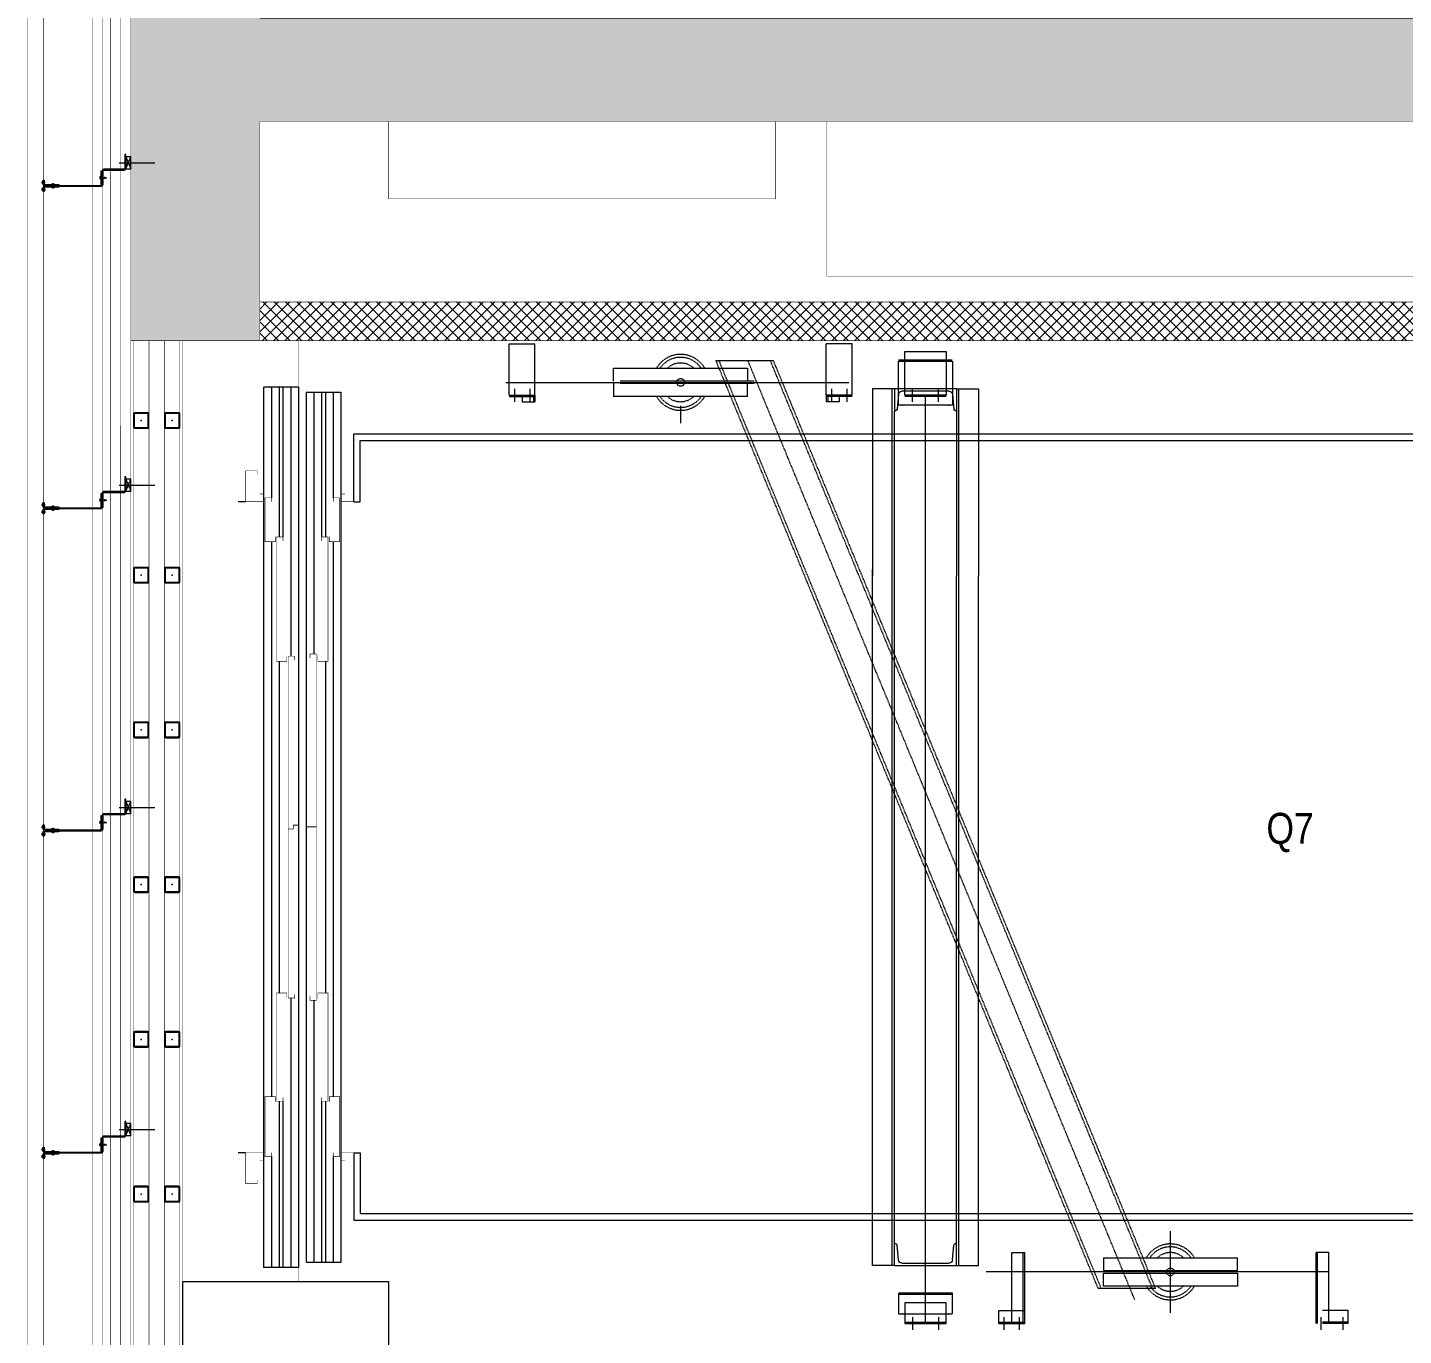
# Model space of a CAD drawing. Extents: x -1457 to 23780, y -2071 to 4205.
# Drawn here: x 7067 to 7601, y 2004 to 2511 of the extents above; entities that cross this region are included whole.
import ezdxf

# ---------------------------------------------------------------- set-up
doc = ezdxf.new("R2010")
doc.units = 0
doc.header["$MEASUREMENT"] = 0
doc.linetypes.add('HIDDEN', pattern=[0.375, 0.25, -0.125])
doc.layers.get('0').update_dxf_attribs({"color": 9, "lineweight": 9})
doc.layers.add('M-TEFRIS2-015', color=129, linetype='Continuous', lineweight=9)
doc.styles.add('MuuM_TEXT-STANDART', font='ARIALN.TTF')

# ---------------------------------------------------------------- blocks, each defined once
blk = doc.blocks.new('prf-60x60')
for points in [[(-2.5, -6), (2.5, -6, 0.414214), (3, -5.5), (3, -0.5, 0.414214), (2.5, 0), (-2.5, 0, 0.414214), (-3, -0.5), (-3, -5.5, 0.414214)], [(-2.5, -5.7), (2.5, -5.7, 0.414214), (2.7, -5.5), (2.7, -0.5, 0.414214), (2.5, -0.3), (-2.5, -0.3, 0.414214), (-2.7, -0.5), (-2.7, -5.5, 0.414214)]]:
    blk.add_lwpolyline(points, format="xyb", close=True)
at = {"color": 252}
blk.add_point((0, -3), dxfattribs=at)
blk = doc.blocks.new('p-kolon_80x80')
blk.add_lwpolyline([(-40, -40), (40, -40), (40, 40), (-40, 40)], close=True)
blk = doc.blocks.new('p- alum kaplama profil')
at = {"lineweight": 13}
blk.add_lwpolyline([(7.12, 12.59), (7.12, 26.49)], dxfattribs=at)
at = {"lineweight": 5}
blk.add_lwpolyline([(9.44, 15.16), (4.79, 15.16), (4.79, 17.16), (9.44, 17.16)], close=True, dxfattribs=at)
for points in [[(4.79, 15.16), (9.44, 17.16)], [(9.44, 15.16), (4.79, 17.16)]]:
    blk.add_lwpolyline(points, dxfattribs=at)
at = {"lineweight": 18}
blk.add_lwpolyline([(4.09, 6.16), (-1.41, 6.16), (-1.41, 6.46), (4.09, 6.46, 0.414214), (4.29, 6.66), (4.29, 14.66, -0.414214), (4.79, 15.16), (10.29, 15.16), (10.29, 14.86), (4.79, 14.86, 0.414214), (4.59, 14.66), (4.59, 6.66, -0.414214)], format="xyb", close=True, dxfattribs=at)
blk.add_lwpolyline([(-2.06, 5.56), (-2.06, -2.34), (-2.06, -15.69), (-1.66, -15.69), (-1.66, -2.34), (-1.66, 5.56), (-1.66, 5.56), (-1.66, 5.57), (-1.66, 5.57), (-1.66, 5.58), (-1.66, 5.58), (-1.65, 5.59), (-1.65, 5.59), (-1.65, 5.59), (-1.65, 5.6), (-1.65, 5.6), (-1.64, 5.61), (-1.64, 5.61), (-1.64, 5.62), (-1.64, 5.62), (-1.63, 5.62), (-1.63, 5.63), (-1.63, 5.63), (-1.62, 5.63), (-1.62, 5.64), (-1.61, 5.64), (-1.61, 5.64), (-1.61, 5.64), (-1.6, 5.65), (-1.6, 5.65), (-1.59, 5.65), (-1.59, 5.65), (-1.58, 5.65), (-1.58, 5.65), (-1.57, 5.66), (-1.57, 5.66), (-1.56, 5.66), (-1.56, 5.66), (3.94, 5.66), (3.94, 6.06), (-1.56, 6.06), (-1.58, 6.06), (-1.61, 6.05), (-1.63, 6.05), (-1.66, 6.05), (-1.68, 6.04), (-1.7, 6.03), (-1.73, 6.03), (-1.75, 6.02), (-1.77, 6.01), (-1.79, 6), (-1.82, 5.99), (-1.84, 5.97), (-1.86, 5.96), (-1.88, 5.94), (-1.89, 5.93), (-1.91, 5.91), (-1.93, 5.89), (-1.95, 5.87), (-1.96, 5.85), (-1.97, 5.83), (-1.99, 5.81), (-2, 5.79), (-2.01, 5.77), (-2.02, 5.75), (-2.03, 5.72), (-2.04, 5.7), (-2.04, 5.68), (-2.05, 5.65), (-2.05, 5.63), (-2.06, 5.61), (-2.06, 5.58)], close=True)
blk.add_lwpolyline([(-1.66, -2.34), (-2.06, -2.34)])
for points in [[(-2.36, -10.84), (-2.36, -16.39), (-2.36, -16.39, -0.414214), (-2.51, -16.54), (-2.51, -16.54), (-4.06, -16.54), (-4.06, -16.84), (-2.51, -16.84), (-2.51, -16.84, 0.414214), (-2.06, -16.39), (-2.06, -10.84)], [(-1.36, -10.84), (-1.66, -10.84), (-1.66, -16.39, 0.414214), (-1.21, -16.84), (-1.21, -16.84), (0.34, -16.84), (0.34, -16.54), (-1.21, -16.54), (-1.21, -16.54, -0.414214), (-1.36, -16.39), (-1.36, -16.39)]]:
    blk.add_lwpolyline(points, format="xyb", close=True)
for points in [[(0.67, 5.66, -10), (1.91, 5.66, -10)], [(0.67, 5.66, -10), (0.67, 5.64, -10), (0.67, 5.62, -10), (0.67, 5.6, -10), (0.68, 5.58, -10), (0.68, 5.56, -10), (0.69, 5.54, -10), (0.69, 5.52, -10), (0.7, 5.5, -10), (0.7, 5.48, -10), (0.71, 5.46, -10), (0.72, 5.45, -10), (0.73, 5.43, -10), (0.74, 5.41, -10), (0.75, 5.4, -10), (0.76, 5.38, -10), (0.77, 5.36, -10), (0.79, 5.35, -10), (0.8, 5.33, -10), (0.81, 5.32, -10), (0.83, 5.31, -10), (0.84, 5.29, -10), (0.86, 5.28, -10), (0.87, 5.27, -10), (0.89, 5.26, -10), (0.91, 5.25, -10), (0.92, 5.24, -10), (0.94, 5.23, -10), (0.96, 5.22, -10), (0.98, 5.21, -10), (1, 5.21, -10), (1.02, 5.2, -10), (1.03, 5.2, -10)], [(0.96, 5.66, -10), (0.97, 5.66, -10), (0.97, 5.66, -10), (0.97, 5.66, -10), (0.98, 5.66, -10), (0.98, 5.66, -10), (0.99, 5.66, -10), (0.99, 5.66, -10), (1, 5.66, -10), (1, 5.67, -10), (1, 5.67, -10), (1.01, 5.67, -10), (1.01, 5.67, -10), (1.01, 5.67, -10), (1.02, 5.68, -10), (1.02, 5.68, -10), (1.02, 5.68, -10), (1.03, 5.69, -10), (1.03, 5.69, -10), (1.03, 5.69, -10), (1.04, 5.7, -10), (1.04, 5.7, -10), (1.04, 5.7, -10), (1.04, 5.71, -10), (1.04, 5.71, -10), (1.05, 5.72, -10), (1.05, 5.72, -10), (1.05, 5.72, -10), (1.05, 5.73, -10), (1.05, 5.73, -10), (1.05, 5.74, -10), (1.05, 5.74, -10), (1.05, 5.75, -10)], [(1.61, 6.87, -10), (0.98, 6.96, -10)], [(1.33, 5.85, -10), (0.98, 5.88, -10)], [(1.56, 7.05, -10), (1.02, 7.13, -10)], [(1.05, 6.91, -10), (1.29, 7.56, -10)], [(1.05, 5.83, -10), (1.05, 6.01, -10)], [(1.05, 5.75, -10), (1.05, 5.83, -10)], [(1.29, 4.93, -10), (1.29, 7.8, -10)], [(1.53, 6.82, -10), (1.29, 7.56, -10)], [(1.29, 6.16, -10), (1.29, 6.26, -10)], [(1.53, 5.75, -10), (1.53, 5.92, -10)], [(1.53, 5.75, -10), (1.53, 5.74, -10), (1.53, 5.74, -10), (1.53, 5.73, -10), (1.53, 5.73, -10), (1.53, 5.72, -10), (1.54, 5.72, -10), (1.54, 5.72, -10), (1.54, 5.71, -10), (1.54, 5.71, -10), (1.54, 5.7, -10), (1.54, 5.7, -10), (1.55, 5.7, -10), (1.55, 5.69, -10), (1.55, 5.69, -10), (1.55, 5.69, -10), (1.56, 5.68, -10), (1.56, 5.68, -10), (1.56, 5.68, -10), (1.57, 5.67, -10), (1.57, 5.67, -10), (1.58, 5.67, -10), (1.58, 5.67, -10), (1.58, 5.67, -10), (1.59, 5.66, -10), (1.59, 5.66, -10), (1.6, 5.66, -10), (1.6, 5.66, -10), (1.6, 5.66, -10), (1.61, 5.66, -10), (1.61, 5.66, -10), (1.62, 5.66, -10), (1.62, 5.66, -10)], [(1.55, 5.2, -10), (1.57, 5.2, -10), (1.59, 5.21, -10), (1.6, 5.21, -10), (1.62, 5.22, -10), (1.64, 5.23, -10), (1.66, 5.24, -10), (1.68, 5.25, -10), (1.69, 5.26, -10), (1.71, 5.27, -10), (1.73, 5.28, -10), (1.74, 5.29, -10), (1.76, 5.31, -10), (1.77, 5.32, -10), (1.78, 5.33, -10), (1.8, 5.35, -10), (1.81, 5.36, -10), (1.82, 5.38, -10), (1.83, 5.4, -10), (1.84, 5.41, -10), (1.85, 5.43, -10), (1.86, 5.45, -10), (1.87, 5.46, -10), (1.88, 5.48, -10), (1.89, 5.5, -10), (1.89, 5.52, -10), (1.9, 5.54, -10), (1.9, 5.56, -10), (1.9, 5.58, -10), (1.91, 5.6, -10), (1.91, 5.62, -10), (1.91, 5.64, -10), (1.91, 5.66, -10)], [(1.03, 5.2, -10), (1.04, 5.2, -10), (1.05, 5.19, -10), (1.05, 5.19, -10), (1.06, 5.19, -10), (1.06, 5.19, -10), (1.07, 5.19, -10), (1.07, 5.19, -10), (1.08, 5.19, -10), (1.08, 5.19, -10), (1.09, 5.19, -10), (1.09, 5.18, -10), (1.1, 5.18, -10), (1.1, 5.18, -10), (1.11, 5.18, -10), (1.11, 5.18, -10), (1.12, 5.18, -10), (1.12, 5.18, -10), (1.13, 5.18, -10), (1.13, 5.18, -10), (1.14, 5.18, -10), (1.15, 5.18, -10), (1.15, 5.18, -10), (1.16, 5.17, -10), (1.16, 5.17, -10), (1.17, 5.17, -10), (1.17, 5.17, -10), (1.18, 5.17, -10), (1.18, 5.17, -10), (1.19, 5.17, -10), (1.19, 5.17, -10), (1.2, 5.17, -10), (1.2, 5.17, -10)], [(1.2, 5.17, -10), (1.2, 5.2, -10)], [(1.38, 5.2, -10), (1.2, 5.2, -10)], [(1.38, 5.17, -10), (1.38, 5.2, -10)], [(1.38, 5.17, -10), (1.38, 5.17, -10), (1.39, 5.17, -10), (1.39, 5.17, -10), (1.4, 5.17, -10), (1.41, 5.17, -10), (1.41, 5.17, -10), (1.42, 5.17, -10), (1.42, 5.17, -10), (1.43, 5.17, -10), (1.43, 5.18, -10), (1.44, 5.18, -10), (1.44, 5.18, -10), (1.45, 5.18, -10), (1.45, 5.18, -10), (1.46, 5.18, -10), (1.46, 5.18, -10), (1.47, 5.18, -10), (1.47, 5.18, -10), (1.48, 5.18, -10), (1.48, 5.18, -10), (1.49, 5.18, -10), (1.5, 5.19, -10), (1.5, 5.19, -10), (1.51, 5.19, -10), (1.51, 5.19, -10), (1.52, 5.19, -10), (1.52, 5.19, -10), (1.53, 5.19, -10), (1.53, 5.19, -10), (1.54, 5.19, -10), (1.54, 5.2, -10), (1.55, 5.2, -10)], [(-2.86, -13.04, 0), (-0.86, -13.04, 0)], [(-2.36, -12.52, 0), (-2.4, -12.53, 0), (-2.43, -12.56, 0), (-2.47, -12.58, 0), (-2.5, -12.6, 0), (-2.53, -12.63, 0), (-2.56, -12.66, 0), (-2.59, -12.69, 0), (-2.61, -12.73, 0), (-2.63, -12.76, 0), (-2.65, -12.8, 0), (-2.67, -12.84, 0), (-2.68, -12.88, 0), (-2.69, -12.92, 0), (-2.7, -12.96, 0), (-2.71, -13, 0), (-2.71, -13.04, 0), (-2.71, -13.08, 0), (-2.7, -13.13, 0), (-2.69, -13.17, 0), (-2.68, -13.21, 0), (-2.67, -13.25, 0), (-2.65, -13.28, 0), (-2.63, -13.32, 0), (-2.61, -13.36, 0), (-2.59, -13.39, 0), (-2.56, -13.42, 0), (-2.53, -13.45, 0), (-2.5, -13.48, 0), (-2.47, -13.51, 0), (-2.43, -13.53, 0), (-2.4, -13.55, 0), (-2.36, -13.57, 0)], [(-2.36, -13.04, 0), (-2.36, -12.52, 0)], [(-2.36, -13.04, 0), (-2.36, -12.73, 0)], [(-2.36, -12.73, 0), (-2.36, -13.04, 0)], [(-1.36, -12.73, 0), (-2.36, -12.73, 0)], [(-2.36, -13.04, 0), (-2.36, -13.36, 0)], [(-2.36, -13.04, 0), (-2.36, -13.57, 0)], [(-2.36, -13.36, 0), (-2.36, -13.04, 0)], [(-1.36, -13.36, 0), (-2.36, -13.36, 0)], [(-1.36, -13.04, 0), (-1.36, -12.37, 0)], [(-1.36, -13.72, 0), (-1.32, -13.68, 0), (-1.29, -13.65, 0), (-1.26, -13.61, 0), (-1.23, -13.58, 0), (-1.2, -13.54, 0), (-1.18, -13.5, 0), (-1.16, -13.45, 0), (-1.14, -13.41, 0), (-1.12, -13.37, 0), (-1.1, -13.32, 0), (-1.09, -13.28, 0), (-1.08, -13.23, 0), (-1.07, -13.18, 0), (-1.06, -13.14, 0), (-1.06, -13.09, 0), (-1.06, -13.04, 0), (-1.06, -12.99, 0), (-1.06, -12.95, 0), (-1.07, -12.9, 0), (-1.08, -12.85, 0), (-1.09, -12.81, 0), (-1.1, -12.76, 0), (-1.12, -12.72, 0), (-1.14, -12.67, 0), (-1.16, -12.63, 0), (-1.18, -12.59, 0), (-1.2, -12.55, 0), (-1.23, -12.51, 0), (-1.26, -12.47, 0), (-1.29, -12.43, 0), (-1.32, -12.4, 0), (-1.36, -12.37, 0)], [(-1.36, -13.04, 0), (-1.36, -13.72, 0)], [(-3.84, -17.04, 0), (-3.81, -17.07, 0), (-3.78, -17.1, 0), (-3.75, -17.12, 0), (-3.72, -17.15, 0), (-3.69, -17.17, 0), (-3.66, -17.19, 0), (-3.62, -17.21, 0), (-3.59, -17.23, 0), (-3.55, -17.24, 0), (-3.52, -17.26, 0), (-3.48, -17.27, 0), (-3.44, -17.28, 0), (-3.4, -17.28, 0), (-3.36, -17.29, 0), (-3.32, -17.29, 0), (-3.29, -17.29, 0), (-3.25, -17.29, 0), (-3.21, -17.29, 0), (-3.17, -17.28, 0), (-3.13, -17.28, 0), (-3.09, -17.27, 0), (-3.06, -17.26, 0), (-3.02, -17.24, 0), (-2.98, -17.23, 0), (-2.95, -17.21, 0), (-2.91, -17.19, 0), (-2.88, -17.17, 0), (-2.85, -17.15, 0), (-2.82, -17.12, 0), (-2.79, -17.1, 0), (-2.76, -17.07, 0), (-2.73, -17.04, 0)], [(-3.29, -17.04, 0), (-3.84, -17.04, 0)], [(-2.85, -16.54, 0), (-2.86, -16.51, 0), (-2.87, -16.47, 0), (-2.89, -16.44, 0), (-2.91, -16.41, 0), (-2.93, -16.38, 0), (-2.96, -16.35, 0), (-2.98, -16.33, 0), (-3.01, -16.31, 0), (-3.04, -16.29, 0), (-3.07, -16.27, 0), (-3.11, -16.25, 0), (-3.14, -16.24, 0), (-3.18, -16.23, 0), (-3.21, -16.22, 0), (-3.25, -16.22, 0), (-3.29, -16.22, 0), (-3.32, -16.22, 0), (-3.36, -16.22, 0), (-3.39, -16.23, 0), (-3.43, -16.24, 0), (-3.46, -16.25, 0), (-3.5, -16.27, 0), (-3.53, -16.29, 0), (-3.56, -16.31, 0), (-3.59, -16.33, 0), (-3.61, -16.35, 0), (-3.64, -16.38, 0), (-3.66, -16.41, 0), (-3.68, -16.44, 0), (-3.7, -16.47, 0), (-3.71, -16.51, 0), (-3.73, -16.54, 0)], [(-3.29, -16.54, 0), (-3.73, -16.54, 0)], [(-3.29, -16.54, 0), (-3.55, -16.54, 0)], [(-3.55, -16.54, 0), (-3.29, -16.54, 0)], [(-3.55, -17.04, 0), (-3.55, -16.54, 0)], [(-3.29, -17.54, 0), (-3.29, -16.04, 0)], [(-3.29, -16.54, 0), (-2.85, -16.54, 0)], [(-3.29, -16.54, 0), (-3.03, -16.54, 0)], [(-3.03, -16.54, 0), (-3.29, -16.54, 0)], [(-3.29, -17.04, 0), (-2.73, -17.04, 0)], [(-3.03, -17.04, 0), (-3.03, -16.54, 0)], [(-0.56, -17.04, 0), (-1.11, -17.04, 0)], [(0, -17.04, 0), (-0.03, -17.07, 0), (-0.06, -17.1, 0), (-0.09, -17.12, 0), (-0.12, -17.15, 0), (-0.15, -17.17, 0), (-0.18, -17.19, 0), (-0.22, -17.21, 0), (-0.25, -17.23, 0), (-0.29, -17.24, 0), (-0.33, -17.26, 0), (-0.36, -17.27, 0), (-0.4, -17.28, 0), (-0.44, -17.28, 0), (-0.48, -17.29, 0), (-0.52, -17.29, 0), (-0.56, -17.29, 0), (-0.59, -17.29, 0), (-0.63, -17.29, 0), (-0.67, -17.28, 0), (-0.71, -17.28, 0), (-0.75, -17.27, 0), (-0.79, -17.26, 0), (-0.82, -17.24, 0), (-0.86, -17.23, 0), (-0.89, -17.21, 0), (-0.93, -17.19, 0), (-0.96, -17.17, 0), (-0.99, -17.15, 0), (-1.02, -17.12, 0), (-1.05, -17.1, 0), (-1.08, -17.07, 0), (-1.11, -17.04, 0)], [(-1, -16.54, 0), (-0.98, -16.51, 0), (-0.97, -16.47, 0), (-0.95, -16.44, 0), (-0.93, -16.41, 0), (-0.91, -16.38, 0), (-0.88, -16.35, 0), (-0.86, -16.33, 0), (-0.83, -16.31, 0), (-0.8, -16.29, 0), (-0.77, -16.27, 0), (-0.73, -16.25, 0), (-0.7, -16.24, 0), (-0.66, -16.23, 0), (-0.63, -16.22, 0), (-0.59, -16.22, 0), (-0.56, -16.22, 0), (-0.52, -16.22, 0), (-0.48, -16.22, 0), (-0.45, -16.23, 0), (-0.41, -16.24, 0), (-0.38, -16.25, 0), (-0.34, -16.27, 0), (-0.31, -16.29, 0), (-0.28, -16.31, 0), (-0.25, -16.33, 0), (-0.23, -16.35, 0), (-0.2, -16.38, 0), (-0.18, -16.41, 0), (-0.16, -16.44, 0), (-0.14, -16.47, 0), (-0.13, -16.51, 0), (-0.12, -16.54, 0)], [(-0.56, -16.54, 0), (-1, -16.54, 0)], [(-0.56, -16.54, 0), (-0.82, -16.54, 0)], [(-0.82, -16.54, 0), (-0.56, -16.54, 0)], [(-0.82, -17.04, 0), (-0.82, -16.54, 0)], [(-0.56, -17.54, 0), (-0.56, -16.04, 0)], [(-0.56, -16.54, 0), (-0.3, -16.54, 0)], [(-0.56, -16.54, 0), (-0.12, -16.54, 0)], [(-0.3, -16.54, 0), (-0.56, -16.54, 0)], [(-0.56, -17.04, 0), (0, -17.04, 0)], [(-0.3, -17.04, 0), (-0.3, -16.54, 0)]]:
    blk.add_polyline3d(points)
blk = doc.blocks.new('NPU240')
for p, q in [((0, -120), (0, 120)), ((0, 120), (85, 120)), ((21.4, 105.2), (79.1, 110.2)), ((85, 120), (85, 116.7)), ((9.5, -92.2), (9.5, 92.2)), ((21.4, -105.2), (79.1, -110.2)), ((0, -120), (85, -120)), ((85, -120), (85, -116.7))]:
    blk.add_line(p, q)
for centre, radius, start, end in [((78.5, 116.7), 6.5, 275, 0), ((22.5, 92.2), 13, 95, 180), ((22.5, -92.2), 13, 180, 265), ((78.5, -116.7), 6.5, 0, 85)]:
    blk.add_arc(centre, radius, start, end)

msp = doc.modelspace()

# ---------------------------------------------------------------- hatches: boundary and pattern name
at = {"layer": 'M-TEFRIS2-015', "linetype": 'HIDDEN', "lineweight": 0}
h = msp.add_hatch(dxfattribs=at)
h.set_pattern_fill('ANSI33', color=256, scale=25, style=0)
h.paths.add_polyline_path([(7167.5, 2515), (7702.5, 2515), (7702.5, 2430), (7907.5, 2430), (7907.5, 2390), (7662.5, 2390), (7662.5, 2475), (7157.5, 2475), (7157.5, 2390), (7107.5, 2390), (7107.5, 2515), (7107.5, 2825), (7907.5, 2825), (7907.5, 2785), (7157.5, 2785), (7157.5, 2515)])
h = msp.add_hatch(dxfattribs=at)
h.set_pattern_fill('ANSI37', color=256, scale=25, style=0)
h.paths.add_polyline_path([(7662.5, 2405), (7167.5, 2405), (7167.5, 2390), (7662.5, 2390)])
h.paths.add_polyline_path([(7167.5, 2405), (7157.5, 2405), (7157.5, 2390), (7167.5, 2390)])

# ---------------------------------------------------------------- linework, layer by layer
for p, q in [((7254.25, 2368.8), (7254.25, 2388.8)), ((7254.25, 2388.8), (7264.25, 2388.8)), ((7264.25, 2368.8), (7264.25, 2388.8)), ((7387.25, 2388.8), (7377.25, 2388.8)), ((7377.25, 2368.8), (7377.25, 2388.8)), ((7387.25, 2368.8), (7387.25, 2388.8)), ((7482.75, 2022.37), (7334.47, 2382.25)), ((7334.47, 2382.25), (7356.76, 2382.25)), ((7483.76, 2022.8), (7335.66, 2382.25)), ((7496.96, 2017.93), (7346.86, 2382.25)), ((7503.85, 2022.34), (7355.74, 2381.82)), ((7505.04, 2022.37), (7356.76, 2382.25)), ((7405.25, 2382.5), (7426.25, 2382.5)), ((7405.25, 2365), (7405.25, 2382)), ((7405.25, 2382), (7426.25, 2382)), ((7407.75, 2385.8), (7423.75, 2385.8)), ((7407.75, 2368.8), (7407.75, 2385.8)), ((7423.75, 2385.8), (7423.75, 2368.8)), ((7426.25, 2382), (7426.25, 2365)), ((7294.75, 2379.3), (7346.75, 2379.3)), ((7294.75, 2374.3), (7294.75, 2379.3)), ((7346.75, 2379.3), (7346.75, 2374.3)), ((7172.5, 2372), (7159, 2372)), ((7159, 2372), (7159, 2030.5)), ((7162, 2372), (7162, 2329)), ((7165, 2372), (7165, 2313.8)), ((7166.5, 2372), (7166.5, 2313.8)), ((7169.5, 2372), (7169.5, 2267.6)), ((7172.5, 2372), (7172.5, 2030.5)), ((7175.5, 2370), (7189, 2370)), ((7175.5, 2370), (7175.5, 2032.5)), ((7178.5, 2370), (7178.5, 2268.45)), ((7181.5, 2370), (7181.5, 2313.8)), ((7183, 2370), (7183, 2313.8)), ((7186, 2370), (7186, 2329)), ((7189, 2370), (7189, 2032.5)), ((7253, 2373.8), (7386, 2373.8)), ((7256.25, 2371.3), (7256.25, 2366.3)), ((7262.25, 2371.3), (7262.25, 2366.3)), ((7294.75, 2373.3), (7294.75, 2368.3)), ((7349.25, 2374.3), (7297.25, 2374.3)), ((7349.25, 2373.3), (7297.25, 2373.3)), ((7346.75, 2368.3), (7346.75, 2373.3)), ((7379.25, 2371.3), (7379.25, 2366.3)), ((7385.25, 2371.3), (7385.25, 2366.3)), ((7395.25, 2371.3), (7395.25, 2298.8)), ((7403.75, 2371.3), (7395.25, 2371.3)), ((7402.85, 2031.3), (7402.85, 2371.3)), ((7410.75, 2366.3), (7410.75, 2371.3)), ((7420.75, 2366.3), (7420.75, 2371.3)), ((7427.75, 2371.3), (7436.25, 2371.3)), ((7428.65, 2031.3), (7428.65, 2371.3)), ((7436.25, 2371.3), (7436.25, 2298.8)), ((7254.25, 2368.8), (7264.25, 2368.8)), ((7254.25, 2368.3), (7264.25, 2368.3)), ((7259.25, 2368.8), (7259.25, 2366.3)), ((7259.25, 2366.3), (7264.25, 2366.3)), ((7263.65, 2368.8), (7263.65, 2366.3)), ((7264.25, 2368.8), (7264.25, 2366.3)), ((7346.75, 2368.3), (7294.75, 2368.3)), ((7320.75, 2364.65), (7320.75, 2357.95)), ((7377.25, 2368.8), (7377.25, 2366.3)), ((7387.25, 2368.8), (7377.25, 2368.8)), ((7387.25, 2368.3), (7377.25, 2368.3)), ((7382.25, 2366.3), (7377.25, 2366.3)), ((7377.85, 2368.8), (7377.85, 2366.3)), ((7382.25, 2368.8), (7382.25, 2366.3)), ((7426.25, 2365), (7405.25, 2365)), ((7423.75, 2368.8), (7407.75, 2368.8)), ((7423.75, 2368.3), (7407.75, 2368.3)), ((7415.75, 2008.8), (7415.75, 2368.8)), ((7403.75, 2031.3), (7403.75, 2362.8)), ((7427.75, 2362.8), (7427.75, 2298.8)), ((7194, 2353.8), (7844, 2353.8)), ((7194, 2327.5), (7194, 2353.8)), ((7196.5, 2351.3), (7841.5, 2351.3)), ((7196.5, 2327.5), (7196.5, 2351.3)), ((7152, 2327.5), (7149, 2327.5)), ((7194, 2327.5), (7196.5, 2327.5)), ((7436.25, 2318.8), (7436.25, 2298.8)), ((7162, 2312), (7162, 2096.8)), ((7186, 2312), (7186, 2096.8)), ((7395.25, 2031.3), (7395.25, 2301.3)), ((7427.75, 2031.3), (7427.75, 2298.8)), ((7436.25, 2031.3), (7436.25, 2298.8)), ((7165, 2265.6), (7165, 2137)), ((7183, 2265.6), (7183, 2137)), ((7169.5, 2135), (7169.5, 2030.5)), ((7178.5, 2134.15), (7178.5, 2032.5)), ((7165, 2095), (7165, 2030.5)), ((7166.5, 2095), (7166.5, 2030.5)), ((7181.5, 2095), (7181.5, 2032.5)), ((7183, 2095), (7183, 2032.5)), ((7152, 2075), (7149, 2075)), ((7162, 2073.5), (7162, 2030.5)), ((7186, 2073.5), (7186, 2032.5)), ((7194, 2075), (7196.5, 2075)), ((7194, 2075), (7194, 2048.8)), ((7196.5, 2075), (7196.5, 2051.3)), ((7841.5, 2051.3), (7196.5, 2051.3)), ((7844, 2048.8), (7194, 2048.8)), ((7510.75, 2012.95), (7510.75, 2044.65)), ((7449.25, 2008.8), (7449.25, 2036.3)), ((7449.25, 2036.3), (7454.25, 2036.3)), ((7453.65, 2008.8), (7453.65, 2036.3)), ((7454.25, 2008.8), (7454.25, 2036.3)), ((7484.75, 2034.3), (7536.75, 2034.3)), ((7484.75, 2034.3), (7484.75, 2029.3)), ((7536.75, 2029.3), (7536.75, 2034.3)), ((7567.25, 2008.8), (7567.25, 2036.3)), ((7572.25, 2036.3), (7567.25, 2036.3)), ((7567.85, 2008.8), (7567.85, 2036.3)), ((7572.25, 2008.8), (7572.25, 2036.3)), ((7172.5, 2030.5), (7159, 2030.5)), ((7189, 2032.5), (7175.5, 2032.5)), ((7403.75, 2031.3), (7395.25, 2031.3)), ((7427.75, 2031.3), (7436.25, 2031.3)), ((7572.25, 2028.8), (7439.25, 2028.8)), ((7484.75, 2029.3), (7536.75, 2029.3)), ((7484.75, 2023.3), (7484.75, 2028.3)), ((7484.75, 2028.3), (7536.75, 2028.3)), ((7536.75, 2023.3), (7484.75, 2023.3)), ((7536.75, 2028.3), (7536.75, 2023.3)), ((7405.25, 2020.6), (7405.25, 2012.6)), ((7426.25, 2020.6), (7405.25, 2020.6)), ((7426.25, 2020.1), (7405.25, 2020.1)), ((7426.25, 2012.6), (7426.25, 2020.6)), ((7505.05, 2022.34), (7482.75, 2022.37)), ((7405.25, 2012.6), (7426.25, 2012.6)), ((7407.75, 2016.8), (7407.75, 2008.8)), ((7423.75, 2016.8), (7407.75, 2016.8)), ((7423.75, 2008.8), (7423.75, 2016.8)), ((7444.25, 2013.8), (7454.25, 2013.8)), ((7444.25, 2008.8), (7444.25, 2013.8)), ((7454.25, 2008.8), (7454.25, 2013.8)), ((7567.25, 2008.8), (7567.25, 2013.8)), ((7579.75, 2013.8), (7569.75, 2013.8)), ((7579.75, 2008.8), (7579.75, 2013.8)), ((7407.75, 2009.3), (7423.75, 2009.3)), ((7407.75, 2008.8), (7423.75, 2008.8)), ((7410.75, 2011.3), (7410.75, 2006.3)), ((7420.75, 2011.3), (7420.75, 2006.3)), ((7444.25, 2009.3), (7454.25, 2009.3)), ((7444.25, 2008.8), (7454.25, 2008.8)), ((7446.25, 2006.3), (7446.25, 2011.3)), ((7452.25, 2006.3), (7452.25, 2011.3)), ((7569.25, 2006.3), (7569.25, 2011.3)), ((7579.75, 2009.3), (7569.75, 2009.3)), ((7579.75, 2008.8), (7569.75, 2008.8)), ((7577.75, 2006.3), (7577.75, 2011.3))]:
    msp.add_line(p, q, dxfattribs=at)
at = {"layer": 'M-TEFRIS2-015', "linetype": 'HIDDEN', "lineweight": 0, "const_width": 0.2}
for points in [[(7067.5, 861.68), (7067.5, 861.68), (7067.5, 2865), (10767.5, 2865), (10767.49, 1989.75)], [(7073.5, 861.68), (7073.5, 2859), (10761.5, 2859), (10761.5, 1989.75)], [(7092.5, 1823.47), (7092.5, 2840), (7985.67, 2840)], [(7096.5, 1818.19), (7096.5, 2836), (7986.45, 2836)], [(7107.5, 1825), (7099.5, 1825), (7099.5, 2833), (7980, 2833), (7980, 2825)], [(7980, 2829), (7103.29, 2829), (7103.46, 1825)], [(7157.5, 2390), (7662.5, 2390), (7662.5, 2405), (7157.5, 2405)], [(7107.5, 2390), (7107.5, 2390), (7107.5, 1825), (7127.5, 1825), (7127.5, 2390)], [(7108.5, 2390), (7108.5, 1826), (7126.5, 1826), (7126.5, 2390)], [(7114.5, 2390), (7114.5, 1826)], [(7120.5, 1826), (7120.5, 2390)], [(7172.5, 2025), (7172.5, 2390)], [(7157.5, 2330.5), (7159, 2330.5), (7159, 2327.5), (7152, 2327.5), (7152, 2339.5), (7156.5, 2339.5), (7156.5, 2338)], [(7163.5, 2314), (7163.5, 2312), (7159.5, 2312), (7159.5, 2329), (7162, 2329), (7162, 2327.5)], [(7184.5, 2314), (7184.5, 2312), (7188.5, 2312), (7188.5, 2329), (7186, 2329), (7186, 2327.5)], [(7190.5, 2330.5), (7189, 2330.5), (7189, 2327.5), (7194, 2327.5)], [(7168, 2267.6), (7168, 2265.6), (7164, 2265.6), (7164, 2313.8), (7166.5, 2313.8), (7166.5, 2312.3)], [(7180, 2268.1), (7180, 2265.6), (7184, 2265.6), (7184, 2313.8), (7181.5, 2313.8), (7181.5, 2312.3)], [(7175.5, 2202.95), (7175.5, 2201.45), (7179.5, 2201.45), (7179.5, 2268.45), (7177, 2268.45), (7177, 2266.95)], [(7172.5, 2203.6), (7172.5, 2202.1), (7170.5, 2202.1), (7170.5, 2200.6), (7168.5, 2200.6), (7168.5, 2267.6), (7171, 2267.6), (7171, 2266.1)], [(7172.5, 2200.5), (7172.5, 2202), (7170.6, 2202), (7170.6, 2200.5), (7168.5, 2200.5), (7168.5, 2135), (7171, 2135), (7171, 2136.5)], [(7175.5, 2199.65), (7175.5, 2201.15), (7179.5, 2201.15), (7179.5, 2134.15), (7177, 2134.15), (7177, 2135.65)], [(7168, 2135), (7168, 2137), (7164, 2137), (7164, 2095), (7166.5, 2095), (7166.5, 2096.5)], [(7180, 2134.5), (7180, 2137), (7184, 2137), (7184, 2095), (7181.5, 2095), (7181.5, 2096.5)], [(7163.5, 2094.8), (7163.5, 2096.8), (7159.5, 2096.8), (7159.5, 2073.5), (7162, 2073.5), (7162, 2075)], [(7184.5, 2094.8), (7184.5, 2096.8), (7188.5, 2096.8), (7188.5, 2073.5), (7186, 2073.5), (7186, 2075)], [(7157.5, 2072), (7159, 2072), (7159, 2075), (7152, 2075), (7152, 2063), (7156.5, 2063), (7156.5, 2064.5)], [(7190.5, 2072), (7189, 2072), (7189, 2075), (7194, 2075)]]:
    msp.add_lwpolyline(points, dxfattribs=at)
for points in [[(7167.5, 2515), (7702.5, 2515), (7702.5, 2430), (7907.5, 2430), (7907.5, 2390), (7662.5, 2390), (7662.5, 2475), (7157.5, 2475), (7157.5, 2390), (7107.5, 2390), (7107.5, 2515), (7107.5, 2825), (7907.5, 2825), (7907.5, 2785), (7157.5, 2785), (7157.5, 2515)], [(7207.5, 2445), (7357.5, 2445), (7357.5, 2475), (7207.5, 2475)], [(7377.5, 2415), (7662.5, 2415), (7662.5, 2475), (7377.5, 2475)]]:
    msp.add_lwpolyline(points, close=True, dxfattribs=at)
msp.add_lwpolyline([(7129.5, 979.76, -0.152644), (10705.5, 2076.19, -0.10573)], format="xyb", dxfattribs=at)
at = {"layer": 'M-TEFRIS2-015', "linetype": 'HIDDEN', "lineweight": 0}
for centre in [(7320.75, 2373.8), (7510.75, 2028.8)]:
    msp.add_circle(centre, 1.5, dxfattribs=at)
for centre, radius, start, end in [((7320.75, 2373.8), 10.85, 30.4584, 149.5416), ((7320.75, 2373.8), 9.7, 34.542, 145.458), ((7320.75, 2373.8), 7.5, 47.1666, 132.8334), ((7320.75, 2373.8), 10.85, 210.4584, 329.5416), ((7320.75, 2373.8), 9.7, 214.542, 325.458), ((7320.75, 2373.8), 7.5, 227.1666, 312.8334), ((10671.39, -4192.32), 6459.13, 96.245926, 119.431338), ((7510.75, 2028.8), 10.85, 30.4584, 149.5416), ((7510.75, 2028.8), 9.7, 34.542, 145.458), ((7510.75, 2028.8), 7.5, 47.1666, 132.8334), ((7510.75, 2028.8), 10.85, 210.4584, 329.5416), ((7510.75, 2028.8), 9.7, 214.542, 325.458), ((7510.75, 2028.8), 7.5, 227.1666, 312.8334)]:
    msp.add_arc(centre, radius, start, end, dxfattribs=at)
for p in [(7424.75, 2382), (7406.75, 2365), (7424.75, 2365), (7424.75, 2365), (7424.75, 2365), (7406.75, 2020.6), (7406.75, 2012.6), (7406.75, 2012.6), (7406.75, 2012.6), (7424.75, 2012.6)]:
    msp.add_point(p, dxfattribs=at)

# ---------------------------------------------------------------- block references
at = {"layer": 'M-TEFRIS2-015', "linetype": 'HIDDEN', "lineweight": 0, "xscale": -1, "rotation": 270}
for p in [(7090.34, 2451.86), (7090.34, 2326.86), (7090.34, 2201.86), (7090.34, 2076.86)]:
    msp.add_blockref('p- alum kaplama profil', p, dxfattribs=at)
at = {"layer": 'M-TEFRIS2-015', "linetype": 'HIDDEN', "lineweight": 0, "xscale": -0.0999999999985448, "yscale": 0.0999999999994543, "zscale": 0.0999999999994543}
for p, rotation in [((7415.75, 2371.3), 90), ((7415.75, 2031.3), 270)]:
    msp.add_blockref('NPU240', p, dxfattribs=dict(at, rotation=rotation))
at = {"layer": 'M-TEFRIS2-015', "linetype": 'HIDDEN', "lineweight": 0}
for name, p in [('prf-60x60', (7111.5, 2362)), ('prf-60x60', (7123.5, 2362)), ('prf-60x60', (7111.5, 2302)), ('prf-60x60', (7123.5, 2302)), ('prf-60x60', (7111.5, 2242)), ('prf-60x60', (7123.5, 2242)), ('prf-60x60', (7111.5, 2182)), ('prf-60x60', (7123.5, 2182)), ('prf-60x60', (7111.5, 2122)), ('prf-60x60', (7123.5, 2122)), ('prf-60x60', (7111.5, 2062)), ('prf-60x60', (7123.5, 2062)), ('p-kolon_80x80', (7167.5, 1985))]:
    msp.add_blockref(name, p, dxfattribs=at)

# ---------------------------------------------------------------- texts
at = {"layer": 'M-TEFRIS2-015', "linetype": 'HIDDEN', "lineweight": 0, "style": 'MuuM_TEXT-STANDART'}
msp.add_text('Q7', height=12, dxfattribs=at).set_placement((7548.01, 2194.83))

doc.saveas('drawing.dxf')
